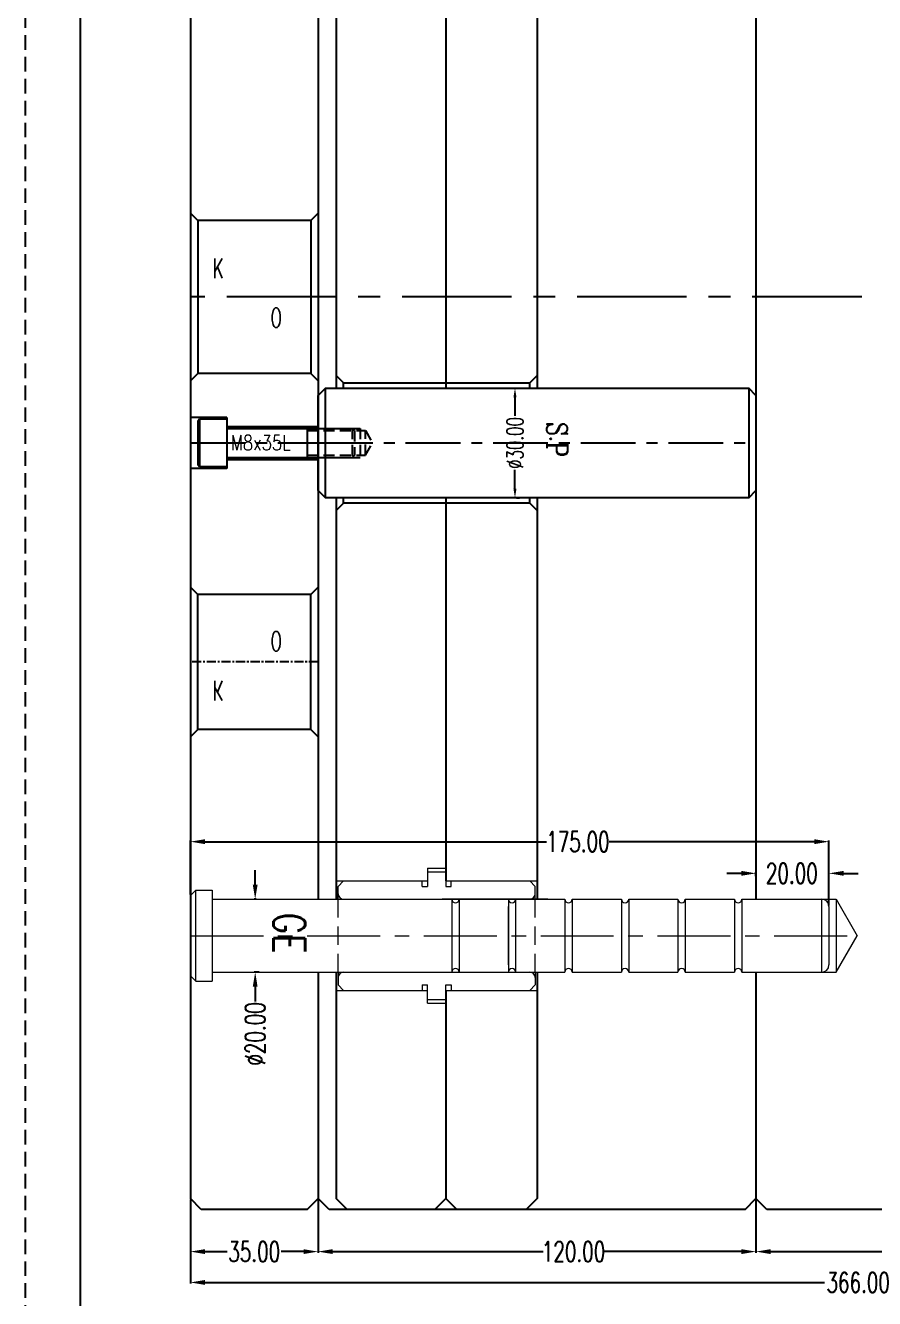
# Model space of a CAD drawing. Header units: millimetres. Extents: x 33920 to 35330, y -21664 to -20666.
# Drawn here: x 33919.9 to 34152.6, y -21237.7 to -20888.9 of the extents above; entities that cross this region are included whole.
import ezdxf

# ---------------------------------------------------------------- set-up
doc = ezdxf.new("R2010")
doc.units = ezdxf.units.MM
doc.header["$LTSCALE"] = 8
for name, pattern in [('CENTER', [2, 1.25, -0.25, 0.25, -0.25]), ('DASHED', [0.75, 0.5, -0.25]), ('HIDDEN', [0.375, 0.25, -0.125]), ('HIDDEN2', [0.1875, 0.125, -0.0625])]:
    doc.linetypes.add(name, pattern=pattern)
doc.layers.get('DEFPOINTS').update_dxf_attribs({"color": 6})
for name, color, linetype in [('A', 7, 'Continuous'), ('CL', 1, 'Continuous'), ('GE', 183, 'Continuous'), ('Layer3', 3, 'Continuous'), ('SCREW', 52, 'HIDDEN'), ('SP', 3, 'Continuous')]:
    doc.layers.add(name, color=color, linetype=linetype)
doc.layers.add('dim', color=3, linetype='Continuous', lineweight=15)
doc.styles.add('ROMANC', font='RomanC.ttf', dxfattribs={"width": 0.8, "height": 7})
doc.styles.add('ROMANS', font='ROMANS.shx', dxfattribs={"height": 5, "bigfont": 'chineset.shx'})
doc.styles.add('roment', font='txt.shx', dxfattribs={"width": 0.67, "bigfont": 'chineset.shx'})
doc.styles.get("Standard").update_dxf_attribs({"font": 'txt.shx', "width": 0.67, "bigfont": 'chineset.shx'})
doc.dimstyles.new('2.00', dxfattribs={"dimtxt": 4.5, "dimasz": 2.5, "dimexe": 1.25, "dimexo": 0.625, "dimtad": 0, "dimzin": 1, "dimdsep": 46, "dimtxsty": 'roment', "dimcen": 1.5, "dimclrd": 256, "dimclre": 256, "dimclrt": 7, "dimazin": 0, "dimtfac": 1, "dimtofl": 0, "dimtmove": 0, "dimatfit": 3, "dimfxl": 0, "dimarcsym": 0})
doc.dimstyles.new('ISO-25', dxfattribs={"dimtxt": 5.5, "dimasz": 4, "dimexe": 0.3, "dimexo": 0.3, "dimtad": 0, "dimzin": 1, "dimdsep": 46, "dimtxsty": 'Standard', "dimcen": 0, "dimclrd": 3, "dimclre": 3, "dimclrt": 7, "dimazin": 0, "dimtfac": 1, "dimtofl": 0, "dimtmove": 0, "dimatfit": 0, "dimfxl": 0, "dimarcsym": 0})

# ---------------------------------------------------------------- blocks, each defined once
blk = doc.blocks.new('*D29163')
at = {"layer": 'DEFPOINTS', "color": 0}
for p in [(34120.06, -21210.32), (34220.06, -21210.32), (34220.06, -21224.88)]:
    blk.add_point(p, dxfattribs=at)
at = {"layer": 'dim', "color": 3, "lineweight": -2}
for p, q in [((34120.06, -21210.62), (34120.06, -21225.18)), ((34220.06, -21210.62), (34220.06, -21225.18)), ((34124.06, -21224.88), (34162.06, -21224.88)), ((34216.06, -21224.88), (34178.05, -21224.88))]:
    blk.add_line(p, q, dxfattribs=at)
at = {"layer": 'dim', "color": 3}
for points in [[(34124.06, -21224.21), (34124.06, -21225.54), (34120.06, -21224.88)], [(34216.06, -21225.54), (34216.06, -21224.21), (34220.06, -21224.88)]]:
    blk.add_solid(points, dxfattribs=at)
at = {"layer": 'dim', "color": 7, "insert": (34170.06, -21224.88), "char_height": 5.5, "attachment_point": 5}
blk.add_mtext('100.00', dxfattribs=at)
blk = doc.blocks.new('*D29164')
at = {"layer": 'DEFPOINTS', "color": 0}
for p in [(34000.06, -21210.32), (34120.06, -21210.32), (34120.06, -21224.88)]:
    blk.add_point(p, dxfattribs=at)
at = {"layer": 'dim', "color": 3, "lineweight": -2}
for p, q in [((34000.06, -21210.62), (34000.06, -21225.18)), ((34120.06, -21210.62), (34120.06, -21225.18)), ((34004.06, -21224.88), (34061.75, -21224.88)), ((34116.06, -21224.88), (34078.36, -21224.88))]:
    blk.add_line(p, q, dxfattribs=at)
at = {"layer": 'dim', "color": 3}
for points in [[(34004.06, -21224.21), (34004.06, -21225.54), (34000.06, -21224.88)], [(34116.06, -21225.54), (34116.06, -21224.21), (34120.06, -21224.88)]]:
    blk.add_solid(points, dxfattribs=at)
at = {"layer": 'dim', "color": 7, "insert": (34070.06, -21224.88), "char_height": 5.5, "attachment_point": 5}
blk.add_mtext('120.00', dxfattribs=at)
blk = doc.blocks.new('*D29165')
at = {"layer": 'DEFPOINTS', "color": 0}
for p in [(33965.06, -21210.32), (34000.06, -21210.32), (34000.06, -21224.88)]:
    blk.add_point(p, dxfattribs=at)
at = {"layer": 'dim', "color": 3, "lineweight": -2}
for p, q in [((33965.06, -21210.62), (33965.06, -21225.18)), ((34000.06, -21210.62), (34000.06, -21225.18)), ((33969.06, -21224.88), (33975.18, -21224.88)), ((33996.06, -21224.88), (33989.94, -21224.88))]:
    blk.add_line(p, q, dxfattribs=at)
at = {"layer": 'dim', "color": 3}
for points in [[(33969.06, -21224.21), (33969.06, -21225.54), (33965.06, -21224.88)], [(33996.06, -21225.54), (33996.06, -21224.21), (34000.06, -21224.88)]]:
    blk.add_solid(points, dxfattribs=at)
at = {"layer": 'dim', "color": 7, "insert": (33982.56, -21224.88), "char_height": 5.5, "attachment_point": 5}
blk.add_mtext('35.00', dxfattribs=at)
blk = doc.blocks.new('*D29166')
at = {"layer": 'DEFPOINTS', "color": 0}
for p in [(33965.06, -21210.32), (34331.06, -21210.32), (34331.06, -21233.33)]:
    blk.add_point(p, dxfattribs=at)
at = {"layer": 'dim', "color": 3, "lineweight": -2}
for p, q in [((33965.06, -21210.62), (33965.06, -21233.63)), ((34331.06, -21210.62), (34331.06, -21233.63)), ((33969.06, -21233.33), (34138.83, -21233.33)), ((34327.06, -21233.33), (34157.28, -21233.33))]:
    blk.add_line(p, q, dxfattribs=at)
at = {"layer": 'dim', "color": 3}
for points in [[(33969.06, -21232.66), (33969.06, -21234), (33965.06, -21233.33)], [(34327.06, -21234), (34327.06, -21232.66), (34331.06, -21233.33)]]:
    blk.add_solid(points, dxfattribs=at)
at = {"layer": 'dim', "color": 7, "insert": (34148.06, -21233.33), "char_height": 5.5, "attachment_point": 5}
blk.add_mtext('366.00', dxfattribs=at)
blk = doc.blocks.new('*D29193')
at = {"layer": 'DEFPOINTS', "color": 0}
for p in [(34140.06, -21112.56), (33965.06, -21127.32), (34140.06, -21130.32)]:
    blk.add_point(p, dxfattribs=at)
at = {"layer": 'dim', "color": 3, "lineweight": -2}
for p, q in [((33965.06, -21127.02), (33965.06, -21112.26)), ((33969.06, -21112.56), (34062.65, -21112.56)), ((34136.06, -21112.56), (34079.87, -21112.56)), ((34140.06, -21130.02), (34140.06, -21112.26))]:
    blk.add_line(p, q, dxfattribs=at)
at = {"layer": 'dim', "color": 3}
for points in [[(33969.06, -21111.89), (33969.06, -21113.23), (33965.06, -21112.56)], [(34136.06, -21113.23), (34136.06, -21111.89), (34140.06, -21112.56)]]:
    blk.add_solid(points, dxfattribs=at)
at = {"layer": 'dim', "color": 7, "insert": (34071.26, -21112.56), "char_height": 5.5, "attachment_point": 5}
blk.add_mtext('175.00', dxfattribs=at)
blk = doc.blocks.new('*D29194')
at = {"layer": 'DEFPOINTS', "color": 0}
for p in [(34120.06, -21121.24), (34120.06, -21122.29), (34140.06, -21130.32)]:
    blk.add_point(p, dxfattribs=at)
at = {"layer": 'dim', "color": 3, "lineweight": -2}
for p, q in [((34116.06, -21121.24), (34112.06, -21121.24)), ((34120.06, -21121.99), (34120.06, -21120.94)), ((34140.06, -21130.02), (34140.06, -21120.94)), ((34144.06, -21121.24), (34148.06, -21121.24))]:
    blk.add_line(p, q, dxfattribs=at)
at = {"layer": 'dim', "color": 3}
for points in [[(34116.06, -21121.9), (34116.06, -21120.57), (34120.06, -21121.24)], [(34144.06, -21120.57), (34144.06, -21121.9), (34140.06, -21121.24)]]:
    blk.add_solid(points, dxfattribs=at)
at = {"layer": 'dim', "color": 7, "insert": (34129.88, -21121.24), "char_height": 5.5, "attachment_point": 5}
blk.add_mtext('20.00', dxfattribs=at)
blk = doc.blocks.new('*D29195')
at = {"layer": 'DEFPOINTS', "color": 0}
for p in [(33983.38, -21128.32), (33982.82, -21148.32), (33984.22, -21148.32)]:
    blk.add_point(p, dxfattribs=at)
at = {"layer": 'dim', "color": 3, "lineweight": -2}
for p, q in [((33982.82, -21124.32), (33982.82, -21120.32)), ((33983.08, -21128.32), (33982.52, -21128.32)), ((33983.92, -21148.32), (33982.52, -21148.32)), ((33982.82, -21152.32), (33982.82, -21156.32))]:
    blk.add_line(p, q, dxfattribs=at)
at = {"layer": 'dim', "color": 3}
for points in [[(33982.15, -21124.32), (33983.48, -21124.32), (33982.82, -21128.32)], [(33983.48, -21152.32), (33982.15, -21152.32), (33982.82, -21148.32)]]:
    blk.add_solid(points, dxfattribs=at)
at = {"layer": 'dim', "color": 7, "insert": (33982.82, -21165.23), "char_height": 5.5, "attachment_point": 5, "rotation": 90}
blk.add_mtext('%%c20.00', dxfattribs=at)
blk = doc.blocks.new('*D29205')
at = {"layer": 'DEFPOINTS', "color": 0}
for p in [(34053.81, -20988.32), (34054.01, -20988.32), (34053.81, -21018.32)]:
    blk.add_point(p, dxfattribs=at)
at = {"layer": 'dim', "linetype": 'ByBlock', "lineweight": -2}
for p, q in [((34054.01, -20990.82), (34054.01, -20995.91)), ((34054.43, -20988.32), (34055.26, -20988.32)), ((34054.01, -21015.82), (34054.01, -21010.72)), ((34054.43, -21018.32), (34055.26, -21018.32))]:
    blk.add_line(p, q, dxfattribs=at)
at = {"layer": 'dim'}
for points in [[(34054.43, -20990.82), (34053.59, -20990.82), (34054.01, -20988.32)], [(34053.59, -21015.82), (34054.43, -21015.82), (34054.01, -21018.32)]]:
    blk.add_solid(points, dxfattribs=at)
at = {"layer": 'dim', "color": 7, "insert": (34054.01, -21003.32), "char_height": 4.5, "attachment_point": 5, "rotation": 90, "style": 'roment'}
blk.add_mtext('%%c30.00', dxfattribs=at)

msp = doc.modelspace()

# ---------------------------------------------------------------- linework, layer by layer
at = {"linetype": 'Continuous'}
for p, q in [((33965.057, -20716.316), (33965.057, -21210.316)), ((34000.057, -20716.316), (34000.057, -21128.316)), ((34005.057, -20769.317), (34005.057, -20988.316)), ((34035.057, -20769.317), (34035.057, -20988.316)), ((34060.057, -20778.316), (34060.057, -20988.316)), ((34120.057, -20778.316), (34120.057, -21128.316)), ((34007.057, -20986.816), (34005.057, -20984.816)), ((34007.057, -20986.816), (34058.057, -20986.816)), ((34007.057, -20988.316), (34007.057, -20986.816)), ((34060.057, -20984.816), (34058.057, -20986.816)), ((34058.057, -20988.316), (34058.057, -20986.816)), ((33975.057, -20996.316), (33965.057, -20996.316)), ((33975.057, -20996.316), (33975.057, -21010.316)), ((33975.057, -20998.816), (34000.057, -20998.816)), ((33975.057, -21007.816), (34000.057, -21007.816)), ((33975.057, -21010.316), (33965.057, -21010.316)), ((34005.057, -21018.316), (34005.057, -21128.316)), ((34007.057, -21019.816), (34007.057, -21018.316)), ((34035.057, -21018.316), (34035.057, -21123.316)), ((34058.057, -21019.816), (34058.057, -21018.316)), ((34060.057, -21018.316), (34060.057, -21128.316)), ((34005.057, -21021.816), (34007.057, -21019.816)), ((34058.057, -21019.816), (34007.057, -21019.816)), ((34058.057, -21019.816), (34060.057, -21021.816)), ((34000.057, -21148.316), (34000.057, -21210.316)), ((34005.057, -21148.316), (34005.057, -21210.316)), ((34060.057, -21148.316), (34060.057, -21210.316)), ((34120.057, -21148.316), (34120.057, -21210.316)), ((34035.057, -21153.316), (34035.057, -21210.316)), ((33968.057, -21213.316), (33965.057, -21210.316)), ((33997.057, -21213.316), (34000.057, -21210.316)), ((34003.057, -21213.316), (34000.057, -21210.316)), ((34008.057, -21213.316), (34005.057, -21210.316)), ((34035.057, -21210.316), (34032.057, -21213.316)), ((34038.057, -21213.316), (34035.057, -21210.316)), ((34060.057, -21210.316), (34057.057, -21213.316)), ((34117.057, -21213.316), (34120.057, -21210.316)), ((34123.057, -21213.316), (34120.057, -21210.316)), ((33997.057, -21213.316), (33968.057, -21213.316)), ((34117.057, -21213.316), (34003.057, -21213.316)), ((34032.057, -21213.316), (34008.057, -21213.316)), ((34057.057, -21213.316), (34038.057, -21213.316)), ((34217.057, -21213.316), (34123.057, -21213.316))]:
    msp.add_line(p, q, dxfattribs=at)
at = {"color": 8, "linetype": 'Continuous'}
for p, q in [((33965.057, -20940.316), (33967.057, -20942.316)), ((33998.057, -20942.316), (33967.057, -20942.316)), ((33967.057, -20942.316), (33967.057, -20984.316)), ((34000.057, -20940.316), (33998.057, -20942.316)), ((33998.057, -20942.316), (33998.057, -20984.316)), ((33965.057, -20986.316), (33967.057, -20984.316)), ((33998.057, -20984.316), (33967.057, -20984.316)), ((34000.057, -20986.316), (33998.057, -20984.316)), ((33965.057, -21042.816), (33967.057, -21044.816)), ((34000.057, -21042.816), (33998.057, -21044.816)), ((33998.057, -21044.816), (33967.057, -21044.816)), ((33967.057, -21081.816), (33967.057, -21044.816)), ((33998.057, -21081.816), (33998.057, -21044.816)), ((33965.057, -21083.816), (33967.057, -21081.816)), ((33998.057, -21081.816), (33967.057, -21081.816)), ((34000.057, -21083.816), (33998.057, -21081.816))]:
    msp.add_line(p, q, dxfattribs=at)
at = {"linetype": 'CENTER', "ltscale": 3}
msp.add_line((34341.057, -20963.316), (33965.057, -20963.316), dxfattribs=at)
at = {"layer": 'A', "linetype": 'DASHED'}
msp.add_line((33919.863, -21663.556), (33919.863, -20665.997), dxfattribs=at)
at = {"layer": 'A'}
msp.add_line((33934.928, -21648.492), (33934.928, -20681.061), dxfattribs=at)
at = {"layer": 'CL', "color": 8, "linetype": 'CENTER', "ltscale": 0.25}
msp.add_line((34000.057, -21063.316), (33965.057, -21063.316), dxfattribs=at)
at = {"layer": 'GE', "lineweight": 13}
for p, q in [((34030.057, -21119.816), (34030.057, -21124.816)), ((34030.057, -21119.816), (34035.057, -21119.816)), ((34005.057, -21123.316), (34030.057, -21123.316)), ((34005.557, -21124.816), (34007.057, -21123.316)), ((34028.557, -21124.816), (34028.557, -21123.316)), ((34030.057, -21120.816), (34035.057, -21120.816)), ((34035.057, -21120.816), (34035.057, -21124.816)), ((34035.057, -21123.316), (34060.057, -21123.316)), ((34036.557, -21124.816), (34036.557, -21123.316)), ((34059.557, -21124.816), (34058.057, -21123.316)), ((33966.557, -21125.816), (33965.057, -21127.316)), ((33965.057, -21127.316), (33965.057, -21149.316)), ((33966.557, -21150.816), (33966.557, -21125.816)), ((33966.557, -21125.816), (33971.057, -21125.816)), ((33971.057, -21125.816), (33971.057, -21150.816)), ((34005.557, -21128.316), (34005.557, -21124.816)), ((34028.557, -21124.816), (34030.057, -21124.816)), ((34035.057, -21124.816), (34036.557, -21124.816)), ((34059.557, -21128.316), (34059.557, -21124.816)), ((33971.057, -21128.316), (34067.69, -21128.316)), ((34063.057, -21128.316), (34034.057, -21128.316)), ((34036.708, -21128.316), (34036.708, -21148.316)), ((34038.708, -21128.316), (34038.708, -21148.316)), ((34052.168, -21130.316), (34052.168, -21146.316)), ((34052.199, -21128.316), (34052.199, -21148.316)), ((34054.199, -21128.316), (34054.199, -21148.316)), ((34067.69, -21128.316), (34067.69, -21148.316)), ((34069.69, -21128.316), (34069.69, -21148.316)), ((34069.69, -21128.316), (34083.18, -21128.316)), ((34083.18, -21128.316), (34083.18, -21148.316)), ((34085.18, -21128.316), (34085.18, -21148.316)), ((34085.18, -21128.316), (34098.671, -21128.316)), ((34085.211, -21130.316), (34085.211, -21146.316)), ((34098.671, -21128.316), (34098.671, -21148.316)), ((34100.671, -21128.316), (34100.671, -21148.316)), ((34100.671, -21128.316), (34114.161, -21128.316)), ((34114.131, -21130.316), (34114.131, -21146.316)), ((34114.161, -21128.316), (34114.161, -21148.316)), ((34116.161, -21128.316), (34116.161, -21148.316)), ((34116.161, -21128.316), (34138.057, -21128.316)), ((34138.057, -21128.316), (34138.057, -21148.316)), ((34138.057, -21128.316), (34142.057, -21128.316)), ((34140.057, -21130.316), (34140.057, -21146.316)), ((34142.057, -21128.316), (34142.057, -21148.316)), ((34142.057, -21128.316), (34147.831, -21138.316)), ((34142.057, -21148.316), (34147.831, -21138.316)), ((33971.057, -21148.316), (34067.69, -21148.316)), ((34005.557, -21148.316), (34005.557, -21151.816)), ((34059.557, -21148.316), (34059.557, -21151.816)), ((34069.69, -21148.316), (34083.18, -21148.316)), ((34085.18, -21148.316), (34098.671, -21148.316)), ((34100.671, -21148.316), (34114.161, -21148.316)), ((34116.161, -21148.316), (34138.057, -21148.316)), ((34138.057, -21148.316), (34142.057, -21148.316)), ((33966.557, -21150.816), (33965.057, -21149.316)), ((33966.557, -21150.816), (33971.057, -21150.816)), ((34005.557, -21151.816), (34007.057, -21153.316)), ((34028.557, -21151.816), (34028.557, -21153.316)), ((34028.557, -21151.816), (34030.057, -21151.816)), ((34030.057, -21156.816), (34030.057, -21151.816)), ((34035.057, -21155.816), (34035.057, -21151.816)), ((34035.057, -21151.816), (34036.557, -21151.816)), ((34036.557, -21151.816), (34036.557, -21153.316)), ((34059.557, -21151.816), (34058.057, -21153.316)), ((34005.057, -21153.316), (34030.057, -21153.316)), ((34035.057, -21153.316), (34060.057, -21153.316)), ((34030.057, -21155.816), (34035.057, -21155.816)), ((34030.057, -21156.816), (34035.057, -21156.816))]:
    msp.add_line(p, q, dxfattribs=at)
at = {"layer": 'GE', "linetype": 'HIDDEN2', "lineweight": 13, "ltscale": 5}
for p, q in [((34005.557, -21148.316), (34005.557, -21128.316)), ((34059.557, -21148.316), (34059.557, -21128.316))]:
    msp.add_line(p, q, dxfattribs=at)
at = {"layer": 'GE', "linetype": 'CENTER', "lineweight": 13, "ltscale": 2}
msp.add_line((33965.057, -21138.316), (34147.831, -21138.316), dxfattribs=at)
at = {"layer": 'GE', "lineweight": 13}
for centre, radius, start, end in [((34007.057, -21126.816), 1.5, 180, 270), ((34058.057, -21126.816), 1.5, 270, 0), ((34037.708, -21128.316), 1, 180, 0), ((34053.199, -21128.316), 1, 180, 0), ((34068.69, -21128.316), 1, 180, 0), ((34084.18, -21128.316), 1, 180, 0), ((34099.671, -21128.316), 1, 180, 0), ((34115.161, -21128.316), 1, 180, 0), ((34138.057, -21130.316), 2, 0, 90), ((34007.057, -21149.816), 1.5, 90, 180), ((34037.708, -21148.316), 1, 0, 180), ((34053.199, -21148.316), 1, 0, 180), ((34058.057, -21149.816), 1.5, 0, 90), ((34068.69, -21148.316), 1, 0, 180), ((34084.18, -21148.316), 1, 0, 180), ((34099.671, -21148.316), 1, 0, 180), ((34115.161, -21148.316), 1, 0, 180), ((34138.057, -21146.316), 2, 270, 0)]:
    msp.add_arc(centre, radius, start, end, dxfattribs=at)
at = {"layer": 'SCREW', "linetype": 'Continuous'}
for p, q in [((33967.557, -20996.816), (33967.057, -20997.316)), ((33967.057, -20997.316), (33967.057, -21009.316)), ((33967.557, -20996.816), (33967.557, -21009.816)), ((33975.057, -20996.816), (33967.557, -20996.816)), ((33975.057, -20999.316), (34011.557, -20999.316)), ((33997.057, -20999.316), (33997.057, -21007.316)), ((33975.057, -21007.316), (34011.557, -21007.316)), ((33967.557, -21009.816), (33967.057, -21009.316)), ((33975.057, -21009.816), (33967.557, -21009.816))]:
    msp.add_line(p, q, dxfattribs=at)
at = {"layer": 'SCREW', "linetype": 'HIDDEN', "ltscale": 1.5}
for p, q in [((33997.057, -20999.941), (34013.057, -20999.941)), ((34009.432, -20999.316), (34009.432, -21007.316)), ((34010.057, -20999.941), (34009.432, -20999.316)), ((34010.057, -20999.941), (34010.057, -21006.691)), ((34011.557, -20999.316), (34011.557, -21007.316)), ((34013.057, -20999.941), (34015.006, -21003.316)), ((34013.057, -21006.691), (34013.057, -20999.941)), ((34013.057, -21006.691), (34015.006, -21003.316)), ((33997.057, -21006.691), (34013.057, -21006.691)), ((34010.057, -21006.691), (34009.432, -21007.316))]:
    msp.add_line(p, q, dxfattribs=at)
at = {"layer": 'SCREW', "linetype": 'CENTER', "ltscale": 1.5}
msp.add_line((33965.057, -21003.316), (34015.006, -21003.316), dxfattribs=at)
at = {"layer": 'SP', "linetype": 'Continuous'}
for p, q in [((34002.057, -20988.316), (34000.057, -20990.316)), ((34000.057, -21016.316), (34000.057, -20990.316)), ((34002.057, -20988.316), (34118.057, -20988.316)), ((34002.057, -21018.316), (34002.057, -20988.316)), ((34118.057, -20988.316), (34118.057, -21018.316)), ((34120.057, -20990.316), (34118.057, -20988.316)), ((34120.057, -20990.316), (34120.057, -21016.316)), ((34000.057, -21016.316), (34002.057, -21018.316)), ((34118.057, -21018.316), (34002.057, -21018.316)), ((34118.057, -21018.316), (34120.057, -21016.316))]:
    msp.add_line(p, q, dxfattribs=at)
at = {"layer": 'SP', "linetype": 'CENTER', "ltscale": 1.5}
msp.add_line((34000.057, -21003.316), (34120.057, -21003.316), dxfattribs=at)

# ---------------------------------------------------------------- texts
at = {"color": 8, "linetype": 'Continuous', "style": 'ROMANC', "width": 0.6}
for s, p in [('K', (33971.244, -20958.153)), ('O', (33987.065, -20971.699))]:
    msp.add_text(s, height=5.4, dxfattribs=at).set_placement(p)
at = {"color": 8, "linetype": 'Continuous', "style": 'ROMANC', "text_generation_flag": 2, "width": 0.6}
for s, p in [('O', (33987.065, -21054.933)), ('K', (33971.244, -21068.48))]:
    msp.add_text(s, height=5.4, rotation=180, dxfattribs=at).set_placement(p)
at = {"layer": 'dim', "style": 'ROMANC', "width": 0.8}
msp.add_text('M8x35L', height=4.0648, dxfattribs=at).set_placement((33976.113, -21005.284))
at = {"layer": 'GE', "lineweight": 13, "style": 'ROMANS', "width": 0.75}
msp.add_text('GE', height=8.6854, rotation=270, dxfattribs=at).set_placement((33987.799, -21131.998))
at = {"layer": 'Layer3', "style": 'ROMANC', "width": 0.8}
msp.add_text('S.P', height=5.6268, rotation=270, dxfattribs=at).set_placement((34062.776, -20997.578))

# ---------------------------------------------------------------- dimensions: what is measured, and where the dimension line sits
at = {"layer": 'dim', "linetype": 'ByBlock'}
dim = msp.add_linear_dim(base=(34054.01, -20988.316), p1=(34053.808, -21018.316), p2=(34053.808, -20988.316), angle=90, text='%%c<>', dimstyle='2.00', dxfattribs=at)
dim.commit()
dim.dimension.update_dxf_attribs({"geometry": '*D29205', "text_midpoint": (34054.01, -21003.316), "dimtype": 160})
at = {"layer": 'dim'}
for base, p1, p2, picture, middle in [((34140.057, -21112.561), (33965.057, -21127.316), (34140.057, -21130.316), '*D29193', (34071.26, -21112.561)), ((34120.057, -21121.236), (34140.057, -21130.316), (34120.057, -21122.288), '*D29194', (34129.876, -21121.236)), ((34120.057, -21224.878), (34000.057, -21210.316), (34120.057, -21210.316), '*D29164', (34070.057, -21224.878))]:
    dim = msp.add_linear_dim(base=base, p1=p1, p2=p2, dimstyle='ISO-25', dxfattribs=at)
    dim.commit()
    dim.dimension.update_dxf_attribs({"geometry": picture, "text_midpoint": middle, "dimtype": 160})
dim = msp.add_linear_dim(base=(33982.818, -21148.316), p1=(33983.377, -21128.316), p2=(33984.216, -21148.316), angle=90, text='%%c<>', dimstyle='ISO-25', dxfattribs=at)
dim.commit()
dim.dimension.update_dxf_attribs({"geometry": '*D29195', "text_midpoint": (33982.818, -21165.232)})
for base, p1, p2, picture, middle in [((34000.057, -21224.878), (33965.057, -21210.316), (34000.057, -21210.316), '*D29165', (33982.557, -21224.878)), ((34331.057, -21233.329), (33965.057, -21210.316), (34331.057, -21210.316), '*D29166', (34148.057, -21233.329)), ((34220.057, -21224.878), (34120.057, -21210.316), (34220.057, -21210.316), '*D29163', (34170.057, -21224.878))]:
    dim = msp.add_linear_dim(base=base, p1=p1, p2=p2, dimstyle='ISO-25', dxfattribs=at)
    dim.commit()
    dim.dimension.update_dxf_attribs({"geometry": picture, "text_midpoint": middle})

doc.saveas('drawing.dxf')
